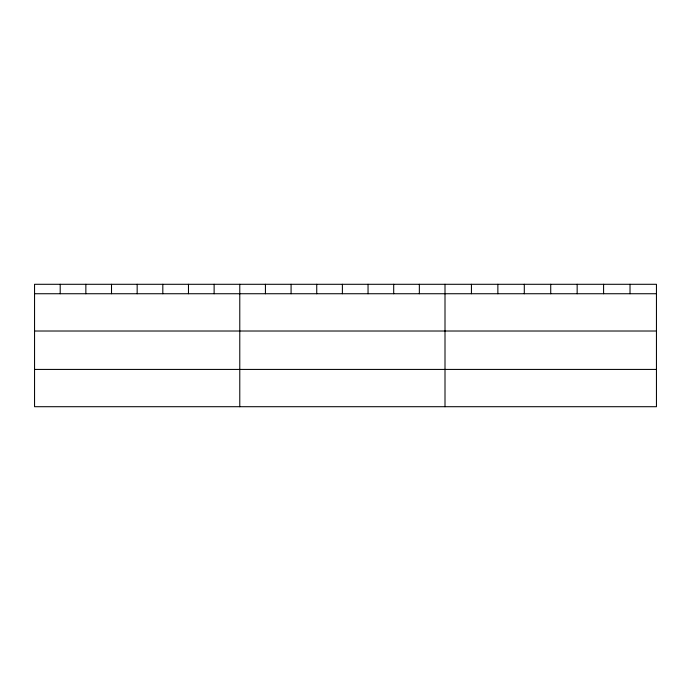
<?xml version="1.0" encoding="UTF-8"?>
<svg xmlns="http://www.w3.org/2000/svg" width="691" height="691" viewBox="0 0 691 691"><rect width="100%" height="100%" fill="white"/><g stroke="black" fill="none" stroke-linecap="round" stroke-linejoin="round"><path stroke-width="1.04" d="M656.45 331.015L656.45 284.295L34.55 284.295L34.55 406.705L656.45 406.705L656.45 331.015L34.55 331.015M34.55 293.735L656.45 293.735M34.55 369.426L656.45 369.426M630.019 284.295L630.019 293.735M603.588 284.295L603.588 293.735M577.158 284.295L577.158 293.735M550.727 284.295L550.727 293.735M524.296 284.295L524.296 293.735M497.865 284.295L497.865 293.735M471.435 284.295L471.435 293.735M445.004 284.295L445.004 406.705M419.351 284.295L419.351 293.735M393.697 284.295L393.697 293.735M368.044 284.295L368.044 293.735M342.39 284.295L342.39 293.735M316.737 284.295L316.737 293.735M291.084 284.295L291.084 293.735M265.43 284.295L265.43 293.735M239.777 284.295L239.777 406.705M214.124 284.295L214.124 293.735M188.47 284.295L188.47 293.735M162.817 284.295L162.817 293.735M137.163 284.295L137.163 293.735M111.51 284.295L111.51 293.735M85.857 284.295L85.857 293.735M60.203 284.295L60.203 293.735"/></g></svg>
